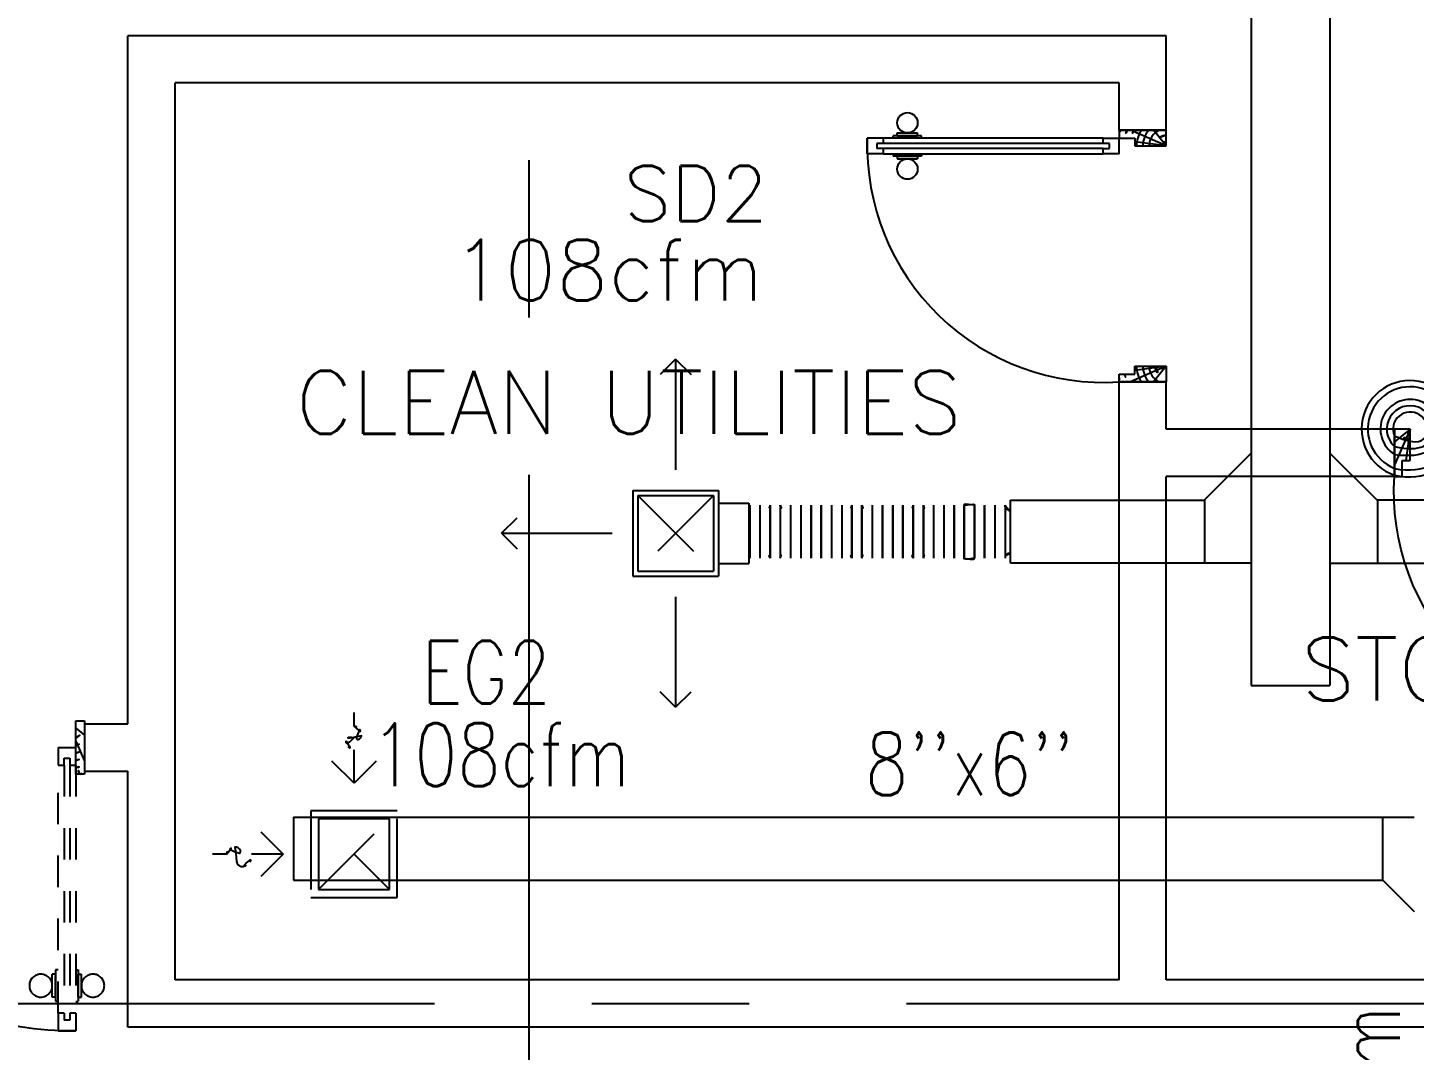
# Model space of a CAD drawing. Extents: x 417866230.2 to 417866327.8, y 43498045.5 to 43498135.4.
# Drawn here: x 417866251.004 to 417866255.41, y 43498103.773 to 43498107.023 of the extents above; entities that cross this region are included whole.
import ezdxf
from ezdxf.enums import TextEntityAlignment as Align

# ---------------------------------------------------------------- set-up
doc = ezdxf.new("R2010")
doc.units = 0
doc.header["$MEASUREMENT"] = 0
doc.linetypes.add('CENTERX2', pattern=[4, 2.5, -0.5, 0.5, -0.5])
doc.linetypes.add('HIDDEN', pattern=[0.375, 0.25, -0.125])
for name, color, linetype in [('AXES', 11, 'CENTERX2'), ('DOOR', 9, 'CONTINUOUS'), ('DUCT', 6, 'CONTINUOUS'), ('EXDUCT', 10, 'CONTINUOUS'), ('HAT', 12, 'CONTINUOUS'), ('M-AC-FLEX', 3, 'CONTINUOUS'), ('M-EGU.', 2, 'CONTINUOUS'), ('RM-NAME', 9, 'CONTINUOUS'), ('SCD', 2, 'CONTINUOUS'), ('WALL', 4, 'CONTINUOUS')]:
    doc.layers.add(name, color=color, linetype=linetype)
doc.styles.add('ROMANS', font='ROMANS.shx', dxfattribs={"width": 0.6})

# ---------------------------------------------------------------- blocks, each defined once
blk = doc.blocks.new('A$C7E3856AC')
at = {"layer": 'DOOR', "color": 0, "linetype": 'HIDDEN', "ltscale": 0.3}
for p, q in [((130.9, 800.4), (80.9, 800.4)), ((80.9, 750.4), (80.9, 800.4)), ((130.9, 800.4), (130.9, 750.4)), ((1580.9, 800.4), (1580.9, 750.4)), ((1630.9, 800.4), (1580.9, 800.4)), ((1630.9, 750.4), (1630.9, 800.4)), ((97.9, 750.4), (80.9, 750.4)), ((113.9, 770.4), (97.9, 770.4)), ((97.9, 770.4), (97.9, 750.4)), ((113.9, 750.4), (113.9, 770.4)), ((130.9, 750.4), (113.9, 750.4)), ((1580.9, 750.4), (1597.9, 750.4)), ((1597.9, 770.4), (1613.9, 770.4)), ((1597.9, 750.4), (1597.9, 770.4)), ((1613.9, 770.4), (1613.9, 750.4)), ((1613.9, 750.4), (1630.9, 750.4)), ((73.7, 160.2), (64.7, 160.2)), ((64.7, 95.4), (64.7, 160.2)), ((80.9, 172.8), (73.7, 172.8)), ((73.7, 172.8), (73.7, 82.8)), ((73.7, 95.4), (73.7, 160.2)), ((130.9, 172.8), (138.1, 172.8)), ((138.1, 172.8), (138.1, 82.8)), ((138.1, 160.2), (147.1, 160.2)), ((138.1, 95.4), (138.1, 160.2)), ((147.1, 95.4), (147.1, 160.2)), ((73.7, 95.4), (64.7, 95.4)), ((80.9, 82.8), (73.7, 82.8)), ((130.9, 82.8), (138.1, 82.8)), ((138.1, 95.4), (147.1, 95.4)), ((80.9, 50.4), (97.9, 50.4)), ((80.9, 50.4), (80.9, 0.4)), ((97.9, 50.4), (97.9, 30.4)), ((113.9, 50.4), (130.9, 50.4)), ((113.9, 50.4), (113.9, 30.4)), ((130.9, 50.4), (130.9, 0.4)), ((1597.9, 50.4), (1580.9, 50.4)), ((1580.9, 50.4), (1580.9, 0.4)), ((1597.9, 50.4), (1597.9, 30.4)), ((1630.9, 50.4), (1613.9, 50.4)), ((1613.9, 50.4), (1613.9, 30.4)), ((1630.9, 50.4), (1630.9, 0.4)), ((80.9, 0.4), (130.9, 0.4)), ((130.9, 0.4), (80.9, 0.4)), ((97.9, 30.4), (113.9, 30.4)), ((1630.9, 0.4), (1580.9, 0.4)), ((1580.9, 0.4), (1630.9, 0.4)), ((1613.9, 30.4), (1597.9, 30.4))]:
    blk.add_line(p, q, dxfattribs=at)
at = {"layer": 'DOOR', "linetype": 'HIDDEN', "ltscale": 0.3}
for p, q in [((80.9, 750.4), (80.9, 50.4)), ((97.9, 750.4), (97.9, 50.4)), ((113.9, 750.4), (113.9, 50.4)), ((130.9, 50.4), (130.9, 750.4)), ((1580.9, 50.4), (1580.9, 750.4)), ((1597.9, 750.4), (1597.9, 50.4)), ((1613.9, 750.4), (1613.9, 50.4)), ((1630.9, 750.4), (1630.9, 50.4))]:
    blk.add_line(p, q, dxfattribs=at)
at = {"layer": 'DOOR', "color": 0, "linetype": 'HIDDEN', "ltscale": 0.3}
for centre in [(32.4, 127.8), (179.5, 127.8)]:
    blk.add_circle(centre, 32.4, dxfattribs=at)
at = {"layer": 'DOOR', "linetype": 'HIDDEN', "ltscale": 0.3}
for centre, start, end in [((105.9, 751.6), 268.0938, 3.7249), ((1605.9, 751.6), 176.2751, 271.9062)]:
    blk.add_arc(centre, 751.6, start, end, dxfattribs=at)
blk = doc.blocks.new('RM1')
at = {"layer": 'RM-NAME', "style": 'ROMANS'}
for tag, p in [('ROOMNAME1', (0, 323.8)), ('ROOMNAME2', (0, 0))]:
    blk.add_attdef(tag, text='', height=200, dxfattribs=at).set_placement(p, align=Align.MIDDLE)
blk = doc.blocks.new('A$C09EF76E8')
at = {"layer": 'DOOR', "color": 0, "linetype": 'ByBlock'}
for p, q in [((776.6, 950), (726.6, 950)), ((726.6, 950), (776.6, 950)), ((726.6, 900), (726.6, 950)), ((776.6, 900), (776.6, 950)), ((743.6, 900), (726.6, 900)), ((759.6, 920), (743.6, 920)), ((743.6, 900), (743.6, 920)), ((759.6, 900), (759.6, 920)), ((776.6, 900), (759.6, 900)), ((719.4, 855), (710.4, 855)), ((710.4, 855), (710.4, 790.2)), ((726.6, 867.6), (719.4, 867.6)), ((719.4, 777.6), (719.4, 867.6)), ((719.4, 855), (719.4, 790.2)), ((776.6, 867.6), (783.8, 867.6)), ((783.8, 777.6), (783.8, 867.6)), ((783.8, 855), (792.8, 855)), ((783.8, 855), (783.8, 790.2)), ((792.8, 855), (792.8, 790.2)), ((719.4, 790.2), (710.4, 790.2)), ((726.6, 777.6), (719.4, 777.6)), ((776.6, 777.6), (783.8, 777.6)), ((783.8, 790.2), (792.8, 790.2)), ((726.6, 150), (726.6, 200)), ((726.6, 200), (743.6, 200)), ((743.6, 200), (743.6, 180)), ((743.6, 180), (759.6, 180)), ((759.6, 180), (759.6, 200)), ((759.6, 200), (776.6, 200)), ((776.6, 200), (776.6, 150)), ((1.6, 0), (1.6, 150)), ((1.6, 150), (26.6, 150)), ((1.6, 150), (1.6, 0)), ((26.6, 150), (26.6, 100)), ((726.6, 150), (776.6, 150)), ((776.6, 150), (776.6, 100)), ((801.6, 150), (776.6, 150)), ((801.6, 150), (801.6, 0)), ((26.6, 100), (51.6, 100)), ((51.6, 100), (51.6, 0)), ((776.6, 100), (751.6, 100)), ((751.6, 100), (751.6, 0)), ((51.6, 0), (1.6, 0)), ((751.6, 0), (801.6, 0))]:
    blk.add_line(p, q, dxfattribs=at)
at = {"layer": 'DOOR', "linetype": 'ByBlock'}
for p, q in [((726.6, 900), (726.6, 200)), ((743.6, 200), (743.6, 900)), ((759.6, 200), (759.6, 900)), ((776.6, 200), (776.6, 900)), ((801.6, 0), (801.6, 150))]:
    blk.add_line(p, q, dxfattribs=at)
at = {"layer": 'DOOR', "color": 9, "linetype": 'ByBlock'}
for p, q in [((51.6, 0), (1.6, 113.7)), ((51.6, 0), (38.2, 100)), ((751.6, 0), (801.6, 113.7)), ((751.6, 0), (764.9, 100)), ((51.6, 0), (1.6, 40.1)), ((751.6, 0), (801.6, 40.1))]:
    blk.add_line(p, q, dxfattribs=at)
at = {"layer": 'DOOR', "color": 0, "linetype": 'ByBlock'}
for centre in [(678.1, 822.6), (825.1, 822.6)]:
    blk.add_circle(centre, 32.4, dxfattribs=at)
at = {"layer": 'DOOR', "linetype": 'HIDDEN', "ltscale": 0.5}
blk.add_arc((751.6, 198.8), 751.6, 88.0938, 183.7249, dxfattribs=at)
at = {"layer": 'DOOR', "color": 9, "linetype": 'ByBlock'}
for centre, radius, start, end in [((51.6, 0), 154.4, 103.7142, 108.8947), ((751.6, 0), 154.4, 71.1053, 76.2858), ((51.6, 0), 134.4, 100.72, 111.8402), ((51.6, 0), 94.4, 90, 121.9818), ((751.6, 0), 94.4, 58.0182, 90), ((751.6, 0), 134.4, 68.1598, 79.28), ((751.6, 0), 114.4, 64.0838, 77.3774), ((51.6, 0), 74.4, 90, 132.2236), ((51.6, 0), 54.4, 90, 156.7926), ((751.6, 0), 74.4, 47.7764, 90), ((751.6, 0), 54.4, 23.2074, 90), ((51.6, 0), 34.4, 90, 180), ((51.6, 0), 14.4, 90, 180), ((751.6, 0), 34.4, 0, 90), ((751.6, 0), 14.4, 0, 90)]:
    blk.add_arc(centre, radius, start, end, dxfattribs=at)

msp = doc.modelspace()

# ---------------------------------------------------------------- linework, layer by layer
at = {"layer": 'AXES'}
for p, q in [((417866252.5969, 43498063.1021), (417866252.5969, 43498121.9221)), ((417866241.7969, 43498103.9221), (417866300.0369, 43498103.9221))]:
    msp.add_line(p, q, dxfattribs=at)
at = {"layer": 'DOOR', "linetype": 'ByBlock'}
for p, q in [((417866251.1562, 43498104.6511), (417866251.1562, 43498104.8198)), ((417866251.1562, 43498104.8198), (417866251.1844, 43498104.8198)), ((417866251.1844, 43498104.8198), (417866251.1844, 43498104.6511)), ((417866251.1562, 43498104.7972), (417866251.1844, 43498104.7746)), ((417866251.1, 43498104.7354), (417866251.1562, 43498104.7354)), ((417866251.1562, 43498104.7558), (417866251.1844, 43498104.6919)), ((417866251.1562, 43498104.6792), (417866251.1562, 43498104.7354)), ((417866251.1844, 43498104.6511), (417866251.1562, 43498104.6511))]:
    msp.add_line(p, q, dxfattribs=at)
for centre, radius, start, end in [((417866251.1281, 43498104.8198), 0.0612, 297.3576, 336.7926), ((417866251.1281, 43498104.8198), 0.0837, 289.6341, 312.2236), ((417866251.1281, 43498104.8198), 0.1062, 285.3566, 301.9818), ((417866251.1281, 43498104.8198), 0.1287, 282.6226, 295.9162), ((417866251.1281, 43498104.8198), 0.1512, 280.72, 291.8402), ((417866251.1281, 43498104.6511), 0.0387, 0, 43.3893), ((417866251.1281, 43498104.8198), 0.1737, 283.7142, 288.8947)]:
    msp.add_arc(centre, radius, start, end, dxfattribs=at)
at = {"layer": 'DUCT'}
for p, q in [((417866254.8921, 43498110.1227), (417866254.8921, 43498104.932)), ((417866255.1421, 43498110.0032), (417866255.1421, 43498104.932)), ((417866254.8921, 43498105.6709), (417866254.7421, 43498105.5209)), ((417866255.1421, 43498105.6709), (417866255.2921, 43498105.5209)), ((417866254.1272, 43498105.5209), (417866254.7421, 43498105.5209)), ((417866254.1272, 43498105.3209), (417866254.1272, 43498105.5209)), ((417866254.7433, 43498105.5221), (417866254.7433, 43498105.3209)), ((417866256.7367, 43498105.5209), (417866255.2921, 43498105.5209)), ((417866255.2934, 43498105.5209), (417866255.2934, 43498105.3209)), ((417866254.8921, 43498105.3209), (417866254.1272, 43498105.3209)), ((417866255.1421, 43498105.3209), (417866256.7367, 43498105.3209)), ((417866254.8921, 43498104.932), (417866255.1421, 43498104.932))]:
    msp.add_line(p, q, dxfattribs=at)
at = {"layer": 'EXDUCT', "linetype": 'Continuous'}
for p, q in [((417866251.8481, 43498104.5138), (417866255.4101, 43498104.5138)), ((417866251.8481, 43498104.5138), (417866251.8481, 43498104.3138)), ((417866255.3101, 43498104.3138), (417866255.3101, 43498104.5138)), ((417866251.8481, 43498104.3138), (417866255.3101, 43498104.3138)), ((417866255.3101, 43498104.3138), (417866255.4101, 43498104.2139))]:
    msp.add_line(p, q, dxfattribs=at)
at = {"layer": 'M-AC-FLEX', "color": 11}
for p, q in [((417866253.2982, 43498105.5052), (417866253.2982, 43498105.3371)), ((417866253.2982, 43498105.5052), (417866253.2982, 43498105.3371)), ((417866253.3308, 43498105.5052), (417866253.3308, 43498105.3371)), ((417866253.3308, 43498105.5052), (417866253.3308, 43498105.3371)), ((417866253.3634, 43498105.5052), (417866253.3634, 43498105.3371)), ((417866253.3634, 43498105.5052), (417866253.3634, 43498105.3371)), ((417866253.3634, 43498105.3369), (417866253.3634, 43498105.5049)), ((417866253.3634, 43498105.3369), (417866253.3634, 43498105.5049)), ((417866253.3954, 43498105.5052), (417866253.3954, 43498105.3371)), ((417866253.428, 43498105.5052), (417866253.428, 43498105.3371)), ((417866253.428, 43498105.5052), (417866253.428, 43498105.3371)), ((417866253.4606, 43498105.5052), (417866253.4606, 43498105.3371)), ((417866253.4606, 43498105.5052), (417866253.4606, 43498105.3371)), ((417866253.4932, 43498105.5052), (417866253.4932, 43498105.3371)), ((417866253.4932, 43498105.5052), (417866253.4932, 43498105.3371)), ((417866253.4932, 43498105.3369), (417866253.4932, 43498105.5049)), ((417866253.4932, 43498105.3369), (417866253.4932, 43498105.5049)), ((417866253.5252, 43498105.5052), (417866253.5252, 43498105.3371)), ((417866253.5252, 43498105.5052), (417866253.5252, 43498105.3371)), ((417866253.5252, 43498105.3369), (417866253.5252, 43498105.5049)), ((417866253.5252, 43498105.3369), (417866253.5252, 43498105.5049)), ((417866253.5578, 43498105.5052), (417866253.5578, 43498105.3371)), ((417866253.5578, 43498105.5052), (417866253.5578, 43498105.3371)), ((417866253.5904, 43498105.5052), (417866253.5904, 43498105.3371)), ((417866253.5904, 43498105.5052), (417866253.5904, 43498105.3371)), ((417866253.623, 43498105.5052), (417866253.623, 43498105.3371)), ((417866253.623, 43498105.5052), (417866253.623, 43498105.3371)), ((417866253.623, 43498105.3369), (417866253.623, 43498105.5049)), ((417866253.623, 43498105.3369), (417866253.623, 43498105.5049)), ((417866253.655, 43498105.5052), (417866253.655, 43498105.3371)), ((417866253.655, 43498105.5052), (417866253.655, 43498105.3371)), ((417866253.655, 43498105.3369), (417866253.655, 43498105.5049)), ((417866253.655, 43498105.3369), (417866253.655, 43498105.5049)), ((417866253.6876, 43498105.5052), (417866253.6876, 43498105.3371)), ((417866253.6876, 43498105.5052), (417866253.6876, 43498105.3371)), ((417866253.7202, 43498105.5052), (417866253.7202, 43498105.3371)), ((417866253.7202, 43498105.5052), (417866253.7202, 43498105.3371)), ((417866253.7202, 43498105.5052), (417866253.7202, 43498105.3371)), ((417866253.7202, 43498105.3369), (417866253.7202, 43498105.5049)), ((417866253.7528, 43498105.5052), (417866253.7528, 43498105.3371)), ((417866253.7528, 43498105.5052), (417866253.7528, 43498105.3371)), ((417866253.7528, 43498105.5052), (417866253.7528, 43498105.3371)), ((417866253.7528, 43498105.3369), (417866253.7528, 43498105.5049)), ((417866253.7848, 43498105.5052), (417866253.7848, 43498105.3371)), ((417866253.7848, 43498105.3369), (417866253.7848, 43498105.5049)), ((417866253.8179, 43498105.5052), (417866253.8179, 43498105.3371)), ((417866253.8179, 43498105.5052), (417866253.8179, 43498105.3371)), ((417866253.8179, 43498105.3369), (417866253.8179, 43498105.5049)), ((417866253.8179, 43498105.3369), (417866253.8179, 43498105.5049)), ((417866253.85, 43498105.5052), (417866253.85, 43498105.3371)), ((417866253.85, 43498105.5052), (417866253.85, 43498105.3371)), ((417866253.85, 43498105.3369), (417866253.85, 43498105.5049)), ((417866253.85, 43498105.3369), (417866253.85, 43498105.5049)), ((417866253.8825, 43498105.5052), (417866253.8825, 43498105.3371)), ((417866253.8825, 43498105.5052), (417866253.8825, 43498105.3371)), ((417866253.9151, 43498105.5052), (417866253.9151, 43498105.3371)), ((417866253.9151, 43498105.5052), (417866253.9151, 43498105.3371)), ((417866253.9477, 43498105.5052), (417866253.9477, 43498105.3371)), ((417866253.9477, 43498105.5052), (417866253.9477, 43498105.3371)), ((417866253.9477, 43498105.5052), (417866253.9477, 43498105.3371)), ((417866253.9477, 43498105.5052), (417866253.9477, 43498105.3371)), ((417866253.9477, 43498105.3369), (417866253.9477, 43498105.5049)), ((417866253.9477, 43498105.3369), (417866253.9477, 43498105.5049)), ((417866253.9477, 43498105.3369), (417866253.9477, 43498105.5049)), ((417866253.9477, 43498105.3369), (417866253.9477, 43498105.5049)), ((417866253.9797, 43498105.5052), (417866253.9797, 43498105.3371)), ((417866253.9797, 43498105.5052), (417866253.9797, 43498105.3371)), ((417866253.9797, 43498105.5052), (417866253.9797, 43498105.3371)), ((417866253.9797, 43498105.5052), (417866253.9797, 43498105.3371)), ((417866253.9797, 43498105.3369), (417866253.9797, 43498105.5049)), ((417866253.9797, 43498105.3369), (417866253.9797, 43498105.5049)), ((417866253.9797, 43498105.3369), (417866253.9797, 43498105.5049)), ((417866253.9797, 43498105.3369), (417866253.9797, 43498105.5049)), ((417866254.0123, 43498105.5052), (417866254.0123, 43498105.3371)), ((417866254.0123, 43498105.5052), (417866254.0123, 43498105.3371)), ((417866254.0123, 43498105.5052), (417866254.0123, 43498105.3371)), ((417866254.0123, 43498105.5052), (417866254.0123, 43498105.3371)), ((417866254.0123, 43498105.3369), (417866254.0123, 43498105.5049)), ((417866254.0123, 43498105.3369), (417866254.0123, 43498105.5049)), ((417866254.0123, 43498105.3369), (417866254.0123, 43498105.5049)), ((417866254.0123, 43498105.3369), (417866254.0123, 43498105.5049)), ((417866254.0443, 43498105.5052), (417866254.0443, 43498105.3371)), ((417866254.0443, 43498105.5052), (417866254.0443, 43498105.3371)), ((417866254.0443, 43498105.5052), (417866254.0443, 43498105.3371)), ((417866254.0443, 43498105.5052), (417866254.0443, 43498105.3371)), ((417866254.0443, 43498105.3369), (417866254.0443, 43498105.5049)), ((417866254.0443, 43498105.3369), (417866254.0443, 43498105.5049)), ((417866254.0443, 43498105.3369), (417866254.0443, 43498105.5049)), ((417866254.0443, 43498105.3369), (417866254.0443, 43498105.5049)), ((417866254.0769, 43498105.5052), (417866254.0769, 43498105.3371)), ((417866254.0769, 43498105.5052), (417866254.0769, 43498105.3371)), ((417866254.1095, 43498105.5052), (417866254.1095, 43498105.3371)), ((417866254.1095, 43498105.5052), (417866254.1095, 43498105.3371))]:
    msp.add_line(p, q, dxfattribs=at)
at = {"layer": 'M-AC-FLEX'}
for points in [[(417866253.2951, 43498105.4955, 0.160454), (417866253.2982, 43498105.5052, -1), (417866253.3308, 43498105.5052)], [(417866253.3308, 43498105.5052, 1), (417866253.2982, 43498105.5052)], [(417866253.2982, 43498105.5052, -1), (417866253.3308, 43498105.5052)], [(417866253.3634, 43498105.5052, -1), (417866253.3308, 43498105.5052, 1), (417866253.2982, 43498105.5052)], [(417866253.3954, 43498105.5046, -0.00451), (417866253.3954, 43498105.5049, 1.018005), (417866253.3634, 43498105.5049)], [(417866253.3634, 43498105.5046, 0.00451), (417866253.3634, 43498105.5049, -1.018005), (417866253.3954, 43498105.5049)], [(417866253.3954, 43498105.5052, 1), (417866253.428, 43498105.5052, -1), (417866253.4606, 43498105.5052)], [(417866253.428, 43498105.5052, -1), (417866253.4606, 43498105.5052)], [(417866253.4932, 43498105.5052, -1), (417866253.4606, 43498105.5052, 1), (417866253.428, 43498105.5052)], [(417866253.4606, 43498105.5052, 1), (417866253.428, 43498105.5052)], [(417866253.5252, 43498105.5046, -0.00451), (417866253.5252, 43498105.5049, 1.018005), (417866253.4932, 43498105.5049)], [(417866253.4932, 43498105.5046, 0.00451), (417866253.4932, 43498105.5049, -1.018005), (417866253.5252, 43498105.5049)], [(417866253.5252, 43498105.5052, 1), (417866253.5578, 43498105.5052, -1), (417866253.5904, 43498105.5052)], [(417866253.5904, 43498105.5052, 1), (417866253.5578, 43498105.5052)], [(417866253.5578, 43498105.5052, -1), (417866253.5904, 43498105.5052)], [(417866253.623, 43498105.5052, -1), (417866253.5904, 43498105.5052, 1), (417866253.5578, 43498105.5052)], [(417866253.623, 43498105.5046, 0.00451), (417866253.623, 43498105.5049, -1.018005), (417866253.655, 43498105.5049)], [(417866253.655, 43498105.5046, -0.00451), (417866253.655, 43498105.5049, 1.018005), (417866253.623, 43498105.5049)], [(417866253.655, 43498105.5052, 1), (417866253.6876, 43498105.5052, -1), (417866253.7202, 43498105.5052)], [(417866253.6876, 43498105.5052, -1), (417866253.7202, 43498105.5052)], [(417866253.7528, 43498105.5052, -1), (417866253.7202, 43498105.5052, 1), (417866253.6876, 43498105.5052)], [(417866253.7202, 43498105.5052, 1), (417866253.6876, 43498105.5052)], [(417866253.7202, 43498105.5052, 1), (417866253.7528, 43498105.5052, -1), (417866253.7853, 43498105.5052)], [(417866253.7853, 43498105.5052, 1), (417866253.7528, 43498105.5052)], [(417866253.7528, 43498105.5052, -1), (417866253.7853, 43498105.5052)], [(417866253.8179, 43498105.5052, -1), (417866253.7853, 43498105.5052, 1), (417866253.7528, 43498105.5052)], [(417866253.85, 43498105.5046, -0.00451), (417866253.85, 43498105.5049, 1.018005), (417866253.8179, 43498105.5049)], [(417866253.8179, 43498105.5046, 0.00451), (417866253.8179, 43498105.5049, -1.018005), (417866253.85, 43498105.5049)], [(417866253.85, 43498105.5052, 1), (417866253.8825, 43498105.5052, -1), (417866253.9151, 43498105.5052)], [(417866253.8825, 43498105.5052, -1), (417866253.9151, 43498105.5052)], [(417866253.9477, 43498105.5052, -1), (417866253.9151, 43498105.5052, 1), (417866253.8825, 43498105.5052)], [(417866253.9151, 43498105.5052, 1), (417866253.8825, 43498105.5052)], [(417866253.9477, 43498105.5046, 0.00451), (417866253.9477, 43498105.5049, -1.018005), (417866253.9797, 43498105.5049)], [(417866253.9797, 43498105.5046, -0.00451), (417866253.9797, 43498105.5049, 1.018005), (417866253.9477, 43498105.5049)], [(417866253.9477, 43498105.5046, 0.00451), (417866253.9477, 43498105.5049, -1.018005), (417866253.9797, 43498105.5049)], [(417866253.9797, 43498105.5046, -0.00451), (417866253.9797, 43498105.5049, 1.018005), (417866253.9477, 43498105.5049)], [(417866254.0443, 43498105.5046, -0.00451), (417866254.0443, 43498105.5049, 1.018005), (417866254.0123, 43498105.5049)], [(417866254.0123, 43498105.5046, 0.00451), (417866254.0123, 43498105.5049, -1.018005), (417866254.0443, 43498105.5049)], [(417866254.0443, 43498105.5046, -0.00451), (417866254.0443, 43498105.5049, 1.018005), (417866254.0123, 43498105.5049)], [(417866254.0123, 43498105.5046, 0.00451), (417866254.0123, 43498105.5049, -1.018005), (417866254.0443, 43498105.5049)], [(417866254.0443, 43498105.5052, 1), (417866254.0769, 43498105.5052, -1), (417866254.1095, 43498105.5052)], [(417866254.1095, 43498105.5052, 1), (417866254.0769, 43498105.5052)], [(417866254.0769, 43498105.5052, -1), (417866254.1095, 43498105.5052)], [(417866254.1272, 43498105.489, -0.438967), (417866254.1095, 43498105.5052, 1), (417866254.0769, 43498105.5052)], [(417866253.2982, 43498105.5052, -0.160454), (417866253.2951, 43498105.4955, -0.160454)], [(417866253.3308, 43498105.5052, 1), (417866253.3634, 43498105.5052)], [(417866253.3634, 43498105.5052, -0.412332), (417866253.3472, 43498105.4889, -0.412332)], [(417866253.3954, 43498105.5052, 0.412332), (417866253.4116, 43498105.4889, 0.412332)], [(417866253.428, 43498105.5052, -1), (417866253.3954, 43498105.5052)], [(417866253.4606, 43498105.5052, 1), (417866253.4932, 43498105.5052)], [(417866253.5578, 43498105.5052, -1), (417866253.5252, 43498105.5052)], [(417866253.5904, 43498105.5052, 1), (417866253.623, 43498105.5052)], [(417866253.623, 43498105.5052, -0.412332), (417866253.6068, 43498105.4889, -0.412332)], [(417866253.6876, 43498105.5052, -1), (417866253.655, 43498105.5052)], [(417866253.655, 43498105.5052, 0.412332), (417866253.6712, 43498105.4889, 0.412332)], [(417866253.7202, 43498105.5052, 1), (417866253.7528, 43498105.5052)], [(417866253.7528, 43498105.5052, -1), (417866253.7202, 43498105.5052)], [(417866253.7853, 43498105.5052, 1), (417866253.8179, 43498105.5052)], [(417866253.8179, 43498105.5052, -0.412332), (417866253.8017, 43498105.4889, -0.412332)], [(417866253.85, 43498105.5052, 0.412332), (417866253.8661, 43498105.4889, 0.412332)], [(417866253.8825, 43498105.5052, -1), (417866253.85, 43498105.5052)], [(417866253.9151, 43498105.5052, 1), (417866253.9477, 43498105.5052)], [(417866253.9477, 43498105.5052, 0.000956), (417866253.9477, 43498105.5052)], [(417866253.9477, 43498105.5052, -0.000956), (417866253.9477, 43498105.5052, -0.000956)], [(417866254.0123, 43498105.5052, -1), (417866253.9797, 43498105.5052, 0.12762), (417866253.9777, 43498105.5131, 0.12762)], [(417866254.0123, 43498105.5052, -1), (417866253.9797, 43498105.5052, 0.12762), (417866253.9777, 43498105.5131, 0.12762)], [(417866253.9797, 43498105.5052, 1), (417866254.0123, 43498105.5052, -0.12762), (417866254.0144, 43498105.5131, -0.12762)], [(417866253.9797, 43498105.5052, 1), (417866254.0123, 43498105.5052, -0.12762), (417866254.0144, 43498105.5131, -0.12762)], [(417866254.0123, 43498105.5052, -1), (417866253.9797, 43498105.5052)], [(417866253.9797, 43498105.5052, 1), (417866254.0123, 43498105.5052)], [(417866253.9797, 43498105.5052, 1), (417866254.0123, 43498105.5052)], [(417866254.0123, 43498105.5052, -1), (417866253.9797, 43498105.5052)], [(417866254.0443, 43498105.5052, -0.000956), (417866254.0443, 43498105.5052)], [(417866254.0443, 43498105.5052, 0.000956), (417866254.0443, 43498105.5052, 0.000956)], [(417866254.0769, 43498105.5052, -1), (417866254.0443, 43498105.5052)], [(417866254.1095, 43498105.5052, 0.438967), (417866254.1272, 43498105.489, 0.438967)], [(417866253.2951, 43498105.3468, -0.160454), (417866253.2982, 43498105.3371, 1), (417866253.3308, 43498105.3371)], [(417866253.3634, 43498105.3371, 1), (417866253.3308, 43498105.3371, -1), (417866253.2982, 43498105.3371)], [(417866253.3634, 43498105.3371, 0.412332), (417866253.3472, 43498105.3534, 0.412332)], [(417866253.3954, 43498105.3371, -0.412332), (417866253.4116, 43498105.3534, -0.412332)], [(417866253.3954, 43498105.3371, -1), (417866253.428, 43498105.3371, 1), (417866253.4606, 43498105.3371)], [(417866253.4932, 43498105.3371, 1), (417866253.4606, 43498105.3371, -1), (417866253.428, 43498105.3371)], [(417866253.5252, 43498105.3371, -1), (417866253.5578, 43498105.3371, 1), (417866253.5904, 43498105.3371)], [(417866253.623, 43498105.3371, 1), (417866253.5904, 43498105.3371, -1), (417866253.5578, 43498105.3371)], [(417866253.623, 43498105.3371, 0.412332), (417866253.6068, 43498105.3534, 0.412332)], [(417866253.655, 43498105.3371, -1), (417866253.6876, 43498105.3371, 1), (417866253.7202, 43498105.3371)], [(417866253.655, 43498105.3371, -0.412332), (417866253.6712, 43498105.3534, -0.412332)], [(417866253.7528, 43498105.3371, 1), (417866253.7202, 43498105.3371, -1), (417866253.6876, 43498105.3371)], [(417866253.7202, 43498105.3371, -1), (417866253.7528, 43498105.3371, 1), (417866253.7853, 43498105.3371)], [(417866253.8179, 43498105.3371, 1), (417866253.7853, 43498105.3371, -1), (417866253.7528, 43498105.3371)], [(417866253.8179, 43498105.3371, 0.412332), (417866253.8017, 43498105.3534, 0.412332)], [(417866253.85, 43498105.3371, -0.412332), (417866253.8661, 43498105.3534, -0.412332)], [(417866253.85, 43498105.3371, -1), (417866253.8825, 43498105.3371, 1), (417866253.9151, 43498105.3371)], [(417866253.9477, 43498105.3371, 1), (417866253.9151, 43498105.3371, -1), (417866253.8825, 43498105.3371)], [(417866254.0123, 43498105.3371, 1), (417866253.9797, 43498105.3371, -0.12762), (417866253.9777, 43498105.3292, -0.12762)], [(417866254.0123, 43498105.3371, 1), (417866253.9797, 43498105.3371, -0.12762), (417866253.9777, 43498105.3292, -0.12762)], [(417866253.9797, 43498105.3371, -1), (417866254.0123, 43498105.3371, 0.12762), (417866254.0144, 43498105.3292, 0.12762)], [(417866253.9797, 43498105.3371, -1), (417866254.0123, 43498105.3371, 0.12762), (417866254.0144, 43498105.3292, 0.12762)], [(417866254.0443, 43498105.3371, -1), (417866254.0769, 43498105.3371, 1), (417866254.1095, 43498105.3371)], [(417866254.1272, 43498105.3534, 0.438967), (417866254.1095, 43498105.3371, -1), (417866254.0769, 43498105.3371)], [(417866253.3634, 43498105.3371, -0.00451), (417866253.3634, 43498105.3369, 0.008922), (417866253.3634, 43498105.3363)], [(417866253.3954, 43498105.3371, -0.999838), (417866253.3634, 43498105.3366)], [(417866253.3634, 43498105.3371, 0.999838), (417866253.3954, 43498105.3366)], [(417866253.3634, 43498105.3371, 0.999838), (417866253.3954, 43498105.3366)], [(417866253.3954, 43498105.3371, -0.999838), (417866253.3634, 43498105.3366)], [(417866253.3634, 43498105.3366, -0.004461), (417866253.3634, 43498105.3369)], [(417866253.3634, 43498105.3366, -0.004461), (417866253.3634, 43498105.3369)], [(417866253.3634, 43498105.3369, 0.008922), (417866253.3634, 43498105.3363)], [(417866253.3954, 43498105.3371, 0.00451), (417866253.3954, 43498105.3369, -0.008922), (417866253.3954, 43498105.3363)], [(417866253.3954, 43498105.3366, 0.004461), (417866253.3954, 43498105.3369)], [(417866253.3954, 43498105.3369, -0.008922), (417866253.3954, 43498105.3363)], [(417866253.3954, 43498105.3366, 0.004461), (417866253.3954, 43498105.3369)], [(417866253.4932, 43498105.3371, -0.00451), (417866253.4932, 43498105.3369, 0.008922), (417866253.4932, 43498105.3363)], [(417866253.5252, 43498105.3371, -0.999838), (417866253.4932, 43498105.3366)], [(417866253.4932, 43498105.3371, 0.999838), (417866253.5252, 43498105.3366)], [(417866253.4932, 43498105.3371, 0.999838), (417866253.5252, 43498105.3366)], [(417866253.5252, 43498105.3371, -0.999838), (417866253.4932, 43498105.3366)], [(417866253.4932, 43498105.3366, -0.004461), (417866253.4932, 43498105.3369)], [(417866253.4932, 43498105.3366, -0.004461), (417866253.4932, 43498105.3369)], [(417866253.4932, 43498105.3369, 0.008922), (417866253.4932, 43498105.3363)], [(417866253.5252, 43498105.3371, 0.00451), (417866253.5252, 43498105.3369, -0.008922), (417866253.5252, 43498105.3363)], [(417866253.5252, 43498105.3366, 0.004461), (417866253.5252, 43498105.3369)], [(417866253.5252, 43498105.3369, -0.008922), (417866253.5252, 43498105.3363)], [(417866253.5252, 43498105.3366, 0.004461), (417866253.5252, 43498105.3369)], [(417866253.623, 43498105.3371, 0.999838), (417866253.655, 43498105.3366)], [(417866253.655, 43498105.3371, -0.999838), (417866253.623, 43498105.3366)], [(417866253.623, 43498105.3371, -0.00451), (417866253.623, 43498105.3369, 0.008922), (417866253.623, 43498105.3363)], [(417866253.655, 43498105.3371, -0.999838), (417866253.623, 43498105.3366)], [(417866253.623, 43498105.3371, 0.999838), (417866253.655, 43498105.3366)], [(417866253.623, 43498105.3366, -0.004461), (417866253.623, 43498105.3369)], [(417866253.623, 43498105.3369, 0.008922), (417866253.623, 43498105.3363)], [(417866253.623, 43498105.3366, -0.004461), (417866253.623, 43498105.3369)], [(417866253.655, 43498105.3371, 0.00451), (417866253.655, 43498105.3369, -0.008922), (417866253.655, 43498105.3363)], [(417866253.655, 43498105.3366, 0.004461), (417866253.655, 43498105.3369)], [(417866253.655, 43498105.3366, 0.004461), (417866253.655, 43498105.3369)], [(417866253.655, 43498105.3369, -0.008922), (417866253.655, 43498105.3363)], [(417866253.7202, 43498105.3371, 0.00451), (417866253.7202, 43498105.3369, -0.008922), (417866253.7202, 43498105.3363)], [(417866253.7202, 43498105.3366, 0.004461), (417866253.7202, 43498105.3369)], [(417866253.7528, 43498105.3371, -0.00451), (417866253.7528, 43498105.3369, 0.008922), (417866253.7528, 43498105.3363)], [(417866253.7528, 43498105.3366, -0.004461), (417866253.7528, 43498105.3369)], [(417866253.8179, 43498105.3371, -0.00451), (417866253.8179, 43498105.3369, 0.008922), (417866253.8179, 43498105.3363)], [(417866253.85, 43498105.3371, -0.999838), (417866253.8179, 43498105.3366)], [(417866253.8179, 43498105.3371, 0.999838), (417866253.85, 43498105.3366)], [(417866253.8179, 43498105.3371, 0.999838), (417866253.85, 43498105.3366)], [(417866253.85, 43498105.3371, -0.999838), (417866253.8179, 43498105.3366)], [(417866253.8179, 43498105.3366, -0.004461), (417866253.8179, 43498105.3369)], [(417866253.8179, 43498105.3366, -0.004461), (417866253.8179, 43498105.3369)], [(417866253.8179, 43498105.3369, 0.008922), (417866253.8179, 43498105.3363)], [(417866253.85, 43498105.3371, 0.00451), (417866253.85, 43498105.3369, -0.008922), (417866253.85, 43498105.3363)], [(417866253.85, 43498105.3366, 0.004461), (417866253.85, 43498105.3369)], [(417866253.85, 43498105.3369, -0.008922), (417866253.85, 43498105.3363)], [(417866253.85, 43498105.3366, 0.004461), (417866253.85, 43498105.3369)], [(417866253.9477, 43498105.3371, 0.000956), (417866253.9477, 43498105.3372, 0.000956)], [(417866253.9477, 43498105.3371, 0.999838), (417866253.9797, 43498105.3366)], [(417866253.9797, 43498105.3371, -0.999838), (417866253.9477, 43498105.3366)], [(417866253.9477, 43498105.3371, -0.00451), (417866253.9477, 43498105.3369, 0.008922), (417866253.9477, 43498105.3363)], [(417866253.9797, 43498105.3371, -0.999838), (417866253.9477, 43498105.3366)], [(417866253.9477, 43498105.3371, 0.999838), (417866253.9797, 43498105.3366)], [(417866253.9477, 43498105.3371, 0.999838), (417866253.9797, 43498105.3366)], [(417866253.9797, 43498105.3371, -0.999838), (417866253.9477, 43498105.3366)], [(417866253.9477, 43498105.3371, -0.00451), (417866253.9477, 43498105.3369, 0.008922), (417866253.9477, 43498105.3363)], [(417866253.9797, 43498105.3371, -0.999838), (417866253.9477, 43498105.3366)], [(417866253.9477, 43498105.3371, 0.999838), (417866253.9797, 43498105.3366)], [(417866253.9477, 43498105.3366, -0.004461), (417866253.9477, 43498105.3369)], [(417866253.9477, 43498105.3369, 0.008922), (417866253.9477, 43498105.3363)], [(417866253.9477, 43498105.3366, -0.004461), (417866253.9477, 43498105.3369)], [(417866253.9477, 43498105.3366, -0.004461), (417866253.9477, 43498105.3369)], [(417866253.9477, 43498105.3369, 0.008922), (417866253.9477, 43498105.3363)], [(417866253.9477, 43498105.3366, -0.004461), (417866253.9477, 43498105.3369)], [(417866253.9797, 43498105.3371, 0.00451), (417866253.9797, 43498105.3369, -0.008922), (417866253.9797, 43498105.3363)], [(417866253.9797, 43498105.3371, 0.00451), (417866253.9797, 43498105.3369, -0.008922), (417866253.9797, 43498105.3363)], [(417866253.9797, 43498105.3366, 0.004461), (417866253.9797, 43498105.3369)], [(417866253.9797, 43498105.3366, 0.004461), (417866253.9797, 43498105.3369)], [(417866253.9797, 43498105.3369, -0.008922), (417866253.9797, 43498105.3363)], [(417866253.9797, 43498105.3366, 0.004461), (417866253.9797, 43498105.3369)], [(417866253.9797, 43498105.3366, 0.004461), (417866253.9797, 43498105.3369)], [(417866253.9797, 43498105.3369, -0.008922), (417866253.9797, 43498105.3363)], [(417866254.0123, 43498105.3371, -0.00451), (417866254.0123, 43498105.3369, 0.008922), (417866254.0123, 43498105.3363)], [(417866254.0443, 43498105.3371, -0.999838), (417866254.0123, 43498105.3366)], [(417866254.0123, 43498105.3371, 0.999838), (417866254.0443, 43498105.3366)], [(417866254.0123, 43498105.3371, 0.999838), (417866254.0443, 43498105.3366)], [(417866254.0443, 43498105.3371, -0.999838), (417866254.0123, 43498105.3366)], [(417866254.0123, 43498105.3371, -0.00451), (417866254.0123, 43498105.3369, 0.008922), (417866254.0123, 43498105.3363)], [(417866254.0443, 43498105.3371, -0.999838), (417866254.0123, 43498105.3366)], [(417866254.0123, 43498105.3371, 0.999838), (417866254.0443, 43498105.3366)], [(417866254.0123, 43498105.3371, 0.999838), (417866254.0443, 43498105.3366)], [(417866254.0443, 43498105.3371, -0.999838), (417866254.0123, 43498105.3366)], [(417866254.0123, 43498105.3366, -0.004461), (417866254.0123, 43498105.3369)], [(417866254.0123, 43498105.3366, -0.004461), (417866254.0123, 43498105.3369)], [(417866254.0123, 43498105.3369, 0.008922), (417866254.0123, 43498105.3363)], [(417866254.0123, 43498105.3366, -0.004461), (417866254.0123, 43498105.3369)], [(417866254.0123, 43498105.3366, -0.004461), (417866254.0123, 43498105.3369)], [(417866254.0123, 43498105.3369, 0.008922), (417866254.0123, 43498105.3363)], [(417866254.0443, 43498105.3371, -0.000956), (417866254.0443, 43498105.3372, -0.000956)], [(417866254.0443, 43498105.3371, 0.00451), (417866254.0443, 43498105.3369, -0.008922), (417866254.0443, 43498105.3363)], [(417866254.0443, 43498105.3371, 0.00451), (417866254.0443, 43498105.3369, -0.008922), (417866254.0443, 43498105.3363)], [(417866254.0443, 43498105.3366, 0.004461), (417866254.0443, 43498105.3369)], [(417866254.0443, 43498105.3369, -0.008922), (417866254.0443, 43498105.3363)], [(417866254.0443, 43498105.3366, 0.004461), (417866254.0443, 43498105.3369)], [(417866254.0443, 43498105.3366, 0.004461), (417866254.0443, 43498105.3369)], [(417866254.0443, 43498105.3369, -0.008922), (417866254.0443, 43498105.3363)], [(417866254.0443, 43498105.3366, 0.004461), (417866254.0443, 43498105.3369)]]:
    msp.add_lwpolyline(points, format="xyb", dxfattribs=at)
at = {"layer": 'M-EGU.'}
for p, q in [((417866253.0627, 43498105.969), (417866253.0139, 43498105.9202)), ((417866253.0627, 43498105.969), (417866253.0627, 43498105.618)), ((417866253.0627, 43498105.969), (417866253.1116, 43498105.9202)), ((417866252.9264, 43498105.5524), (417866252.9264, 43498105.2798)), ((417866252.9264, 43498105.5524), (417866253.1991, 43498105.5524)), ((417866253.1991, 43498105.5524), (417866253.1991, 43498105.2798)), ((417866253.1991, 43498105.5121), (417866253.2951, 43498105.5121)), ((417866253.2951, 43498105.5121), (417866253.2951, 43498105.3201)), ((417866252.5098, 43498105.4161), (417866252.5587, 43498105.465)), ((417866252.5098, 43498105.4161), (417866252.5587, 43498105.3672)), ((417866252.5098, 43498105.4161), (417866252.8608, 43498105.4161)), ((417866253.1991, 43498105.3201), (417866253.2951, 43498105.3201)), ((417866252.9264, 43498105.2798), (417866253.1991, 43498105.2798)), ((417866253.0627, 43498105.2142), (417866253.0627, 43498104.8631)), ((417866253.0627, 43498104.8631), (417866253.0139, 43498104.912)), ((417866253.0627, 43498104.8631), (417866253.1116, 43498104.912)), ((417866252.0407, 43498104.8037), (417866252.0407, 43498104.8467)), ((417866252.0407, 43498104.6217), (417866252.0407, 43498104.7285)), ((417866252.0407, 43498104.6217), (417866251.97, 43498104.6924)), ((417866252.1115, 43498104.6924), (417866252.0407, 43498104.6217)), ((417866252.1532, 43498104.5092), (417866251.9282, 43498104.5092)), ((417866251.9282, 43498104.5092), (417866251.9282, 43498104.2842)), ((417866252.1532, 43498104.2842), (417866252.1532, 43498104.5092)), ((417866251.745, 43498104.4674), (417866251.8157, 43498104.3967)), ((417866251.6351, 43498104.3967), (417866251.5907, 43498104.3967)), ((417866251.8157, 43498104.3967), (417866251.7147, 43498104.3967)), ((417866251.8157, 43498104.3967), (417866251.745, 43498104.326)), ((417866251.9282, 43498104.2842), (417866252.1532, 43498104.2842))]:
    msp.add_line(p, q, dxfattribs=at)
at = {"layer": 'M-EGU.', "linetype": 'HIDDEN'}
for p, q in [((417866252.9424, 43498105.5364), (417866252.9424, 43498105.2958)), ((417866252.9424, 43498105.5364), (417866253.1831, 43498105.5364)), ((417866253.1831, 43498105.5364), (417866252.9424, 43498105.2958)), ((417866252.9424, 43498105.5364), (417866253.1831, 43498105.2958)), ((417866253.1831, 43498105.5364), (417866253.1831, 43498105.2958)), ((417866252.9424, 43498105.2958), (417866253.1831, 43498105.2958)), ((417866252.1782, 43498104.5342), (417866251.9032, 43498104.5342)), ((417866251.9032, 43498104.5342), (417866251.9032, 43498104.2592)), ((417866251.9282, 43498104.2842), (417866252.1532, 43498104.5092)), ((417866252.1782, 43498104.2592), (417866252.1782, 43498104.5342)), ((417866251.9032, 43498104.2592), (417866252.1782, 43498104.2592))]:
    msp.add_line(p, q, dxfattribs=at)
at = {"layer": 'M-EGU.'}
for points in [[(417866252.0407, 43498104.8037, -0.187862), (417866252.0592, 43498104.7923, -0.202645), (417866252.0641, 43498104.7727, -0.616915), (417866252.0391, 43498104.7646, 0.668708), (417866252.0155, 43498104.7551, 0.194285), (417866252.0226, 43498104.7371, 0.186051), (417866252.0407, 43498104.7285)], [(417866251.6351, 43498104.3967, -0.1324), (417866251.6462, 43498104.4128, -0.15664), (417866251.6616, 43498104.4191, -0.736612), (417866251.6742, 43498104.3876, 0.774232), (417866251.6881, 43498104.3572, 0.203349), (417866251.7092, 43498104.371, 0.193808), (417866251.7147, 43498104.3967)]]:
    msp.add_lwpolyline(points, format="xyb", dxfattribs=at)
at = {"layer": 'SCD', "color": 2}
msp.add_line((417866252.0407, 43498104.3967), (417866252.1532, 43498104.2842), dxfattribs=at)
at = {"layer": 'WALL'}
for p, q in [((417866254.6219, 43498106.9971), (417866251.3219, 43498106.9971)), ((417866251.3219, 43498104.8104), (417866251.3219, 43498106.9971)), ((417866254.6219, 43498106.6971), (417866254.6219, 43498106.9971)), ((417866251.4719, 43498103.9971), (417866251.4719, 43498106.8471)), ((417866254.4719, 43498106.8471), (417866251.4719, 43498106.8471)), ((417866254.4719, 43498106.6971), (417866254.4719, 43498106.8471)), ((417866254.6219, 43498106.6971), (417866254.4719, 43498106.6971)), ((417866254.4719, 43498103.9971), (417866254.4719, 43498105.8971)), ((417866254.6219, 43498105.8971), (417866254.4719, 43498105.8971)), ((417866254.6219, 43498105.7471), (417866254.6219, 43498105.8971)), ((417866255.3469, 43498105.7471), (417866254.6219, 43498105.7471)), ((417866255.3469, 43498105.7471), (417866255.3469, 43498105.5971)), ((417866254.6219, 43498103.9971), (417866254.6219, 43498105.5971)), ((417866255.3469, 43498105.5971), (417866254.6219, 43498105.5971)), ((417866251.1844, 43498104.8104), (417866251.1844, 43498104.6604)), ((417866251.1844, 43498104.8104), (417866251.3219, 43498104.8104)), ((417866251.1844, 43498104.6604), (417866251.3219, 43498104.6604)), ((417866251.3219, 43498103.8471), (417866251.3219, 43498104.6604)), ((417866254.4719, 43498103.9971), (417866251.4719, 43498103.9971)), ((417866256.2969, 43498103.9971), (417866254.6219, 43498103.9971)), ((417866258.6269, 43498103.8471), (417866251.3219, 43498103.8471))]:
    msp.add_line(p, q, dxfattribs=at)

# ---------------------------------------------------------------- block references
at = {"layer": 'DOOR', "yscale": 0.0009999999892897904, "zscale": 0.001}
for p, xscale, rotation in [((417866254.6219, 43498105.8955), 0.0009999999892897904, 90), ((417866255.3453, 43498105.7471), -0.001000000047497451, 180)]:
    msp.add_blockref('A$C09EF76E8', p, dxfattribs=dict(at, xscale=xscale, rotation=rotation))
at = {"layer": 'DOOR', "xscale": -0.001124999951571226, "yscale": 0.001125000009778887, "zscale": 0.001125}
msp.add_blockref('A$C7E3856AC', (417866251.2473, 43498103.835), dxfattribs=at)
at = {"layer": 'HAT'}
ref = msp.add_blockref('RM1', (417866252.9144, 43498105.8321), dxfattribs=dict(at, xscale=0.001000000047497451, yscale=0.0009999999892897904, zscale=0.001))
ref.add_attrib('ROOMNAME2', 'CLEAN UTILITIES', dxfattribs={"layer": 'RM-NAME', "height": 0.2, "style": 'ROMANS'}).set_placement((417866252.9144, 43498105.8321), align=Align.MIDDLE)
ref = msp.add_blockref('RM1', (417866255.4707, 43498104.9852), dxfattribs=dict(at, xscale=0.001000000047497451, yscale=0.0009999999892897904, zscale=0.001))
ref.add_attrib('ROOMNAME2', 'STORE', dxfattribs={"layer": 'RM-NAME', "height": 0.2, "style": 'ROMANS'}).set_placement((417866255.4707, 43498104.9852), align=Align.MIDDLE)

# ---------------------------------------------------------------- texts
at = {"layer": 'SCD', "style": 'ROMANS'}
for s, height, p in [('SD2', 0.175, (417866252.8984, 43498106.4083)), ('108cfm', 0.1925, (417866252.3533, 43498106.1564))]:
    msp.add_text(s, height=height, dxfattribs=at).set_placement(p)
at = {"layer": 'SCD', "style": 'ROMANS', "width": 0.8}
for s, p in [('EG2', (417866252.2549, 43498104.8748)), ('108cfm', (417866252.0948, 43498104.6126)), ("8''x6''", (417866253.6647, 43498104.5835))]:
    msp.add_text(s, height=0.2, dxfattribs=at).set_placement(p)
msp.add_text('1376 cfm', height=0.2, rotation=90, dxfattribs=at).set_placement((417866255.3638, 43498102.8459))

doc.saveas('drawing.dxf')
